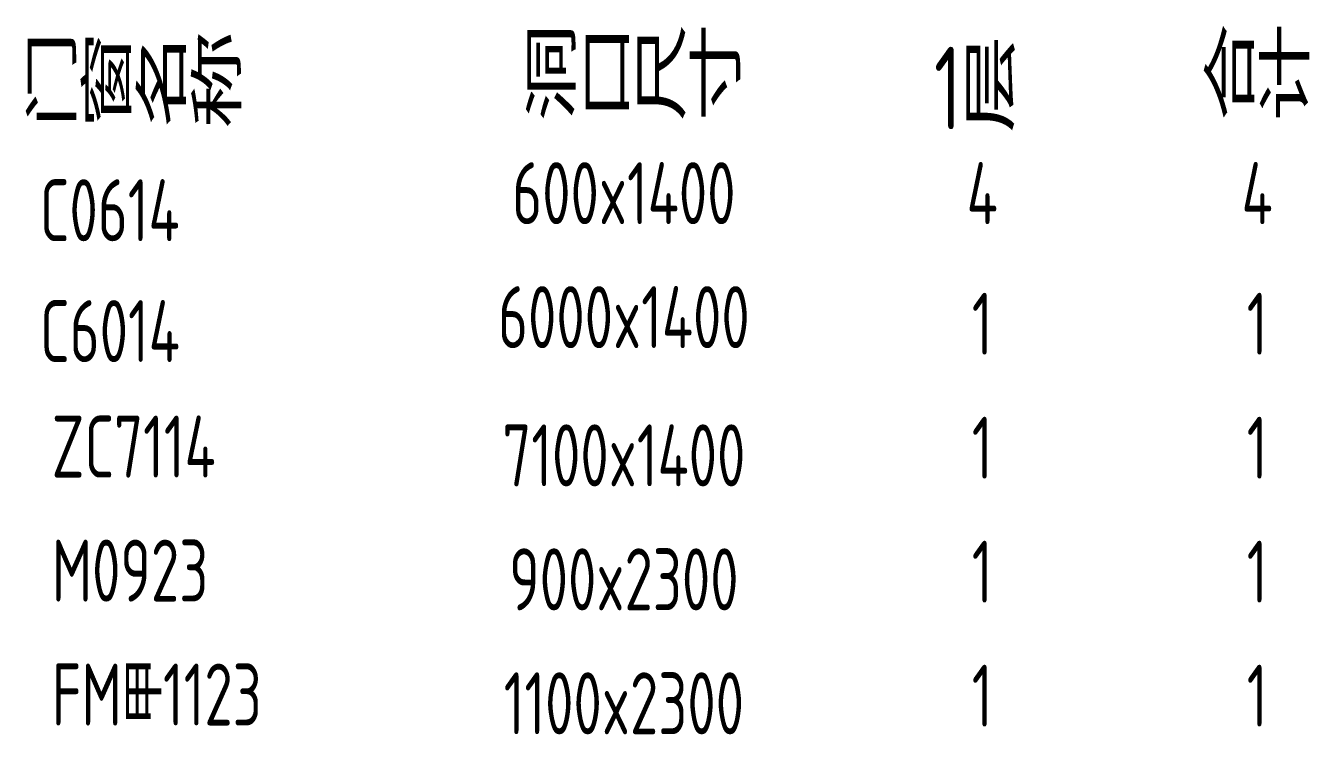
# Model space of a CAD drawing. Extents: x -202236 to 1002404, y -663931 to 1550022.
# Drawn here: x -73361 to -68389, y -663931 to -661188 of the extents above; entities that cross this region are included whole.
import ezdxf
from ezdxf.enums import TextEntityAlignment as Align

# ---------------------------------------------------------------- set-up
doc = ezdxf.new("R2010")
doc.units = 0
doc.layers.add('A-TEXT', color=61, linetype='Continuous')
doc.styles.add('EXPO2012', font='@TSSDENG', dxfattribs={"width": 0.7, "bigfont": '@TSSDCHN'})

msp = doc.modelspace()

# ---------------------------------------------------------------- texts
at = {"layer": 'A-TEXT', "style": 'EXPO2012', "width": 0.7}
for s, p in [('洞口尺寸', (-71009.81, -661384.79)), ('合计', (-68593.4, -661384.34)), ('门窗名称', (-72943.23, -661413.06)), ('1层', (-69682.69, -661429.21))]:
    msp.add_text(s, height=320, dxfattribs=at).set_placement(p, align=Align.MIDDLE_CENTER)
at = {"layer": 'A-TEXT', "color": 2, "ltscale": 100, "style": 'EXPO2012', "width": 0.7}
for s, p in [('600x1400', (-71043.79, -661836.12)), ('4', (-69656, -661836.12)), ('4', (-68591.27, -661836.12)), ('6000x1400', (-71043.79, -662316.12)), ('1', (-69656, -662341.65)), ('1', (-68591.27, -662341.65)), ('7100x1400', (-71043.79, -662851.26)), ('1', (-69656, -662821.65)), ('1', (-68591.27, -662821.65)), ('1', (-69656, -663301.65)), ('1', (-68591.27, -663301.65)), ('900x2300', (-71043.79, -663331.26)), ('1', (-69656, -663781.65)), ('1', (-68591.27, -663781.65)), ('1100x2300', (-71043.79, -663811.26))]:
    msp.add_text(s, height=240, dxfattribs=at).set_placement(p, align=Align.MIDDLE_CENTER)
at = {"layer": 'A-TEXT', "ltscale": 100, "style": 'EXPO2012', "width": 0.7}
for s, p in [('C0614', (-73306.01, -662022.21)), ('C6014', (-73305.04, -662490.17)), ('ZC7114', (-73259.59, -662937.34)), ('M0923', (-73259.59, -663417.34)), ('FM甲1123', (-73259.59, -663897.34))]:
    msp.add_text(s, height=240, dxfattribs=at).set_placement(p)

doc.saveas('drawing.dxf')
